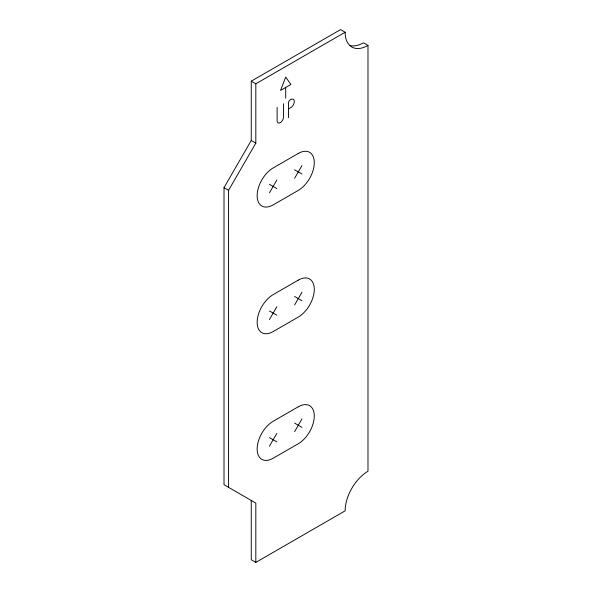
<?xml version="1.0" encoding="UTF-8"?>
<svg xmlns="http://www.w3.org/2000/svg" width="592" height="592" viewBox="0 0 592 592"><rect width="100%" height="100%" fill="white"/><g stroke="black" fill="none" stroke-linecap="round" stroke-linejoin="round"><path stroke-width="0.89" d="M255.825 562.4L255.825 503.089L224.013 484.722L224.013 187.657L251.252 140.474L251.252 81.163L340.563 29.6L345.136 32.242A32.323 18.663 -60 0 0 367.987 45.436L367.987 471.254A32.323 18.663 -60 0 0 345.136 510.837L255.825 562.4L251.252 559.758L251.252 500.447M228.579 487.357L228.579 190.298L255.825 143.116L255.825 83.805L345.136 32.242M269.456 192.829L276.841 180.035M294.594 178.31L301.979 165.523M269.456 319.495L276.841 306.708M294.594 304.984L301.979 292.189M269.456 446.161L276.841 433.374M294.594 431.649L301.979 418.862M285.351 87.668L280.534 90.443L285.714 77.101L290.894 84.464L285.714 87.453L285.714 98.213M288.896 108.736L290.783 107.648A4.988 2.879 -60 0 0 294.305 101.543A4.988 2.879 -60 0 0 290.783 99.508L290.243 99.819A2.427 1.399 -60 0 0 288.533 102.786L288.533 117.697M367.987 45.436L363.421 42.794A32.323 18.663 -60 0 1 349.495 45.369M251.252 81.163L255.825 83.805M251.252 140.474L255.825 143.116M294.594 169.786L301.979 174.048M269.456 184.297L276.841 188.559M224.013 187.657L228.579 190.298M294.594 296.451L301.979 300.721M269.456 310.97L276.841 315.233M294.594 423.125L301.979 427.387M269.456 437.636L276.841 441.898M283.45 103.741L283.45 117.164A4.47 2.583 -60 0 1 280.29 122.64A4.47 2.583 -60 0 1 277.123 120.812L277.123 107.396M298.287 153.446L273.149 167.958A22.622 13.061 -60 0 0 257.15 195.671A22.622 13.061 -60 0 0 273.149 204.906L298.287 190.387A22.622 13.061 -60 0 0 314.285 162.682A22.622 13.061 -60 0 0 298.287 153.446M298.287 280.112L273.149 294.631A22.622 13.061 -60 0 0 257.15 322.337A22.622 13.061 -60 0 0 273.149 331.572L298.287 317.06A22.622 13.061 -60 0 0 314.285 289.347A22.622 13.061 -60 0 0 298.287 280.112M298.287 406.785L273.149 421.297A22.622 13.061 -60 0 0 257.15 449.002A22.622 13.061 -60 0 0 273.149 458.245L298.287 443.726A22.622 13.061 -60 0 0 314.285 416.021A22.622 13.061 -60 0 0 298.287 406.785"/></g></svg>
